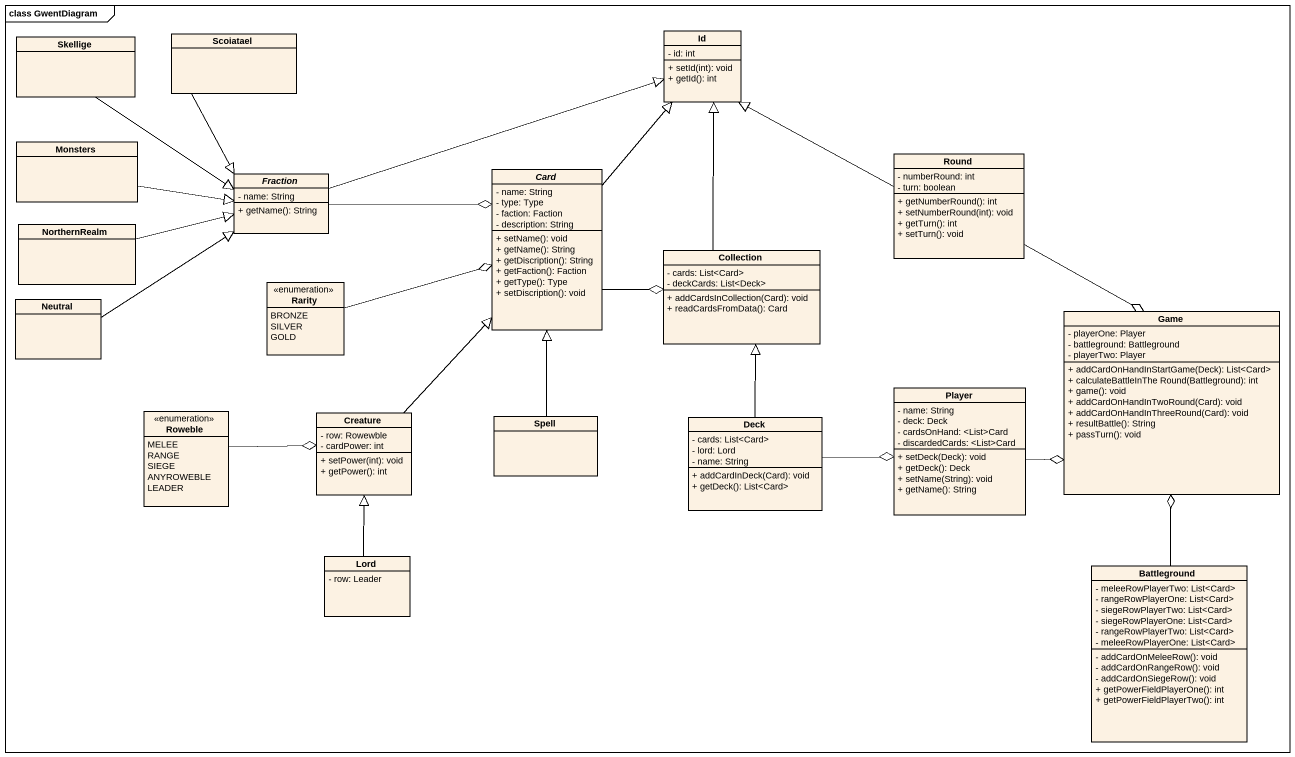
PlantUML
@startuml
mainframe class GwentDiagram
hide circle
hide empty members
skinparam classAttributeIconSize 0
class Scoiatael
class Id {
  - id: int
  + setId(int): void
  + getId(): int
}
class Skellige
class Monsters
abstract class Fraction {
  - name: String
  + getName(): String
}
abstract class "Card" as Card_ {
  - name: String
  - type: Type
  - faction: Faction
  - description: String
  + setName(): void
  + getName(): String
  + getDiscription(): String
  + getFaction(): Faction
  + getType(): Type
  + setDiscription(): void
}
class Round {
  - numberRound: int
  - turn: boolean
  + getNumberRound(): int
  + setNumberRound(int): void
  + getTurn(): int
  + setTurn(): void
}
class NorthernRealm
class Collection {
  - cards: List<Card>
  - deckCards: List<Deck>
  + addCardsInCollection(Card): void
  + readCardsFromData(): Card
}
class Neutral
enum Rarity {
  BRONZE
  SILVER
  GOLD
}
class Game {
  - playerOne: Player
  - battleground: Battleground
  - playerTwo: Player
  + addCardOnHandInStartGame(Deck): List<Card>
  + calculateBattleInThe Round(Battleground): int
  + game(): void
  + addCardOnHandInTwoRound(Card): void
  + addCardOnHandInThreeRound(Card): void
  + resultBattle(): String
  + passTurn(): void
}
enum Roweble {
  MELEE
  RANGE
  SIEGE
  ANYROWEBLE
  LEADER
}
class Creature {
  - row: Rowewble
  - cardPower: int
  + setPower(int): void
  + getPower(): int
}
class Spell
class Deck {
  - cards: List<Card>
  - lord: Lord
  - name: String
  + addCardInDeck(Card): void
  + getDeck(): List<Card>
}
class Player {
  - name: String
  - deck: Deck
  - cardsOnHand: <List>Card
  - discardedCards: <List>Card
  + setDeck(Deck): void
  + getDeck(): Deck
  + setName(String): void
  + getName(): String
}
class Lord {
  - row: Leader
}
class Battleground {
  - meleeRowPlayerTwo: List<Card>
  - rangeRowPlayerOne: List<Card>
  - siegeRowPlayerTwo: List<Card>
  - siegeRowPlayerOne: List<Card>
  - rangeRowPlayerTwo: List<Card>
  - meleeRowPlayerOne: List<Card>
  - addCardOnMeleeRow(): void
  - addCardOnRangeRow(): void
  - addCardOnSiegeRow(): void
  + getPowerFieldPlayerOne(): int
  + getPowerFieldPlayerTwo(): int
}
Scoiatael --|> Fraction
Skellige --|> Fraction
Monsters -right-|> Fraction
Fraction -right-|> Id
Fraction -right-o Card_
Card_ -up-|> Id
Card_ -right-o Collection
Round -left-|> Id
Round --o Game
NorthernRealm -right-|> Fraction
Collection -up-|> Id
Neutral -right-|> Fraction
Rarity -right-o Card_
Roweble -right-o Creature
Creature -up-|> Card_
Spell -up-|> Card_
Deck -up-|> Collection
Deck -right-o Player
Player -right-o Game
Lord -up-|> Creature
Battleground -up-o Game
@enduml
